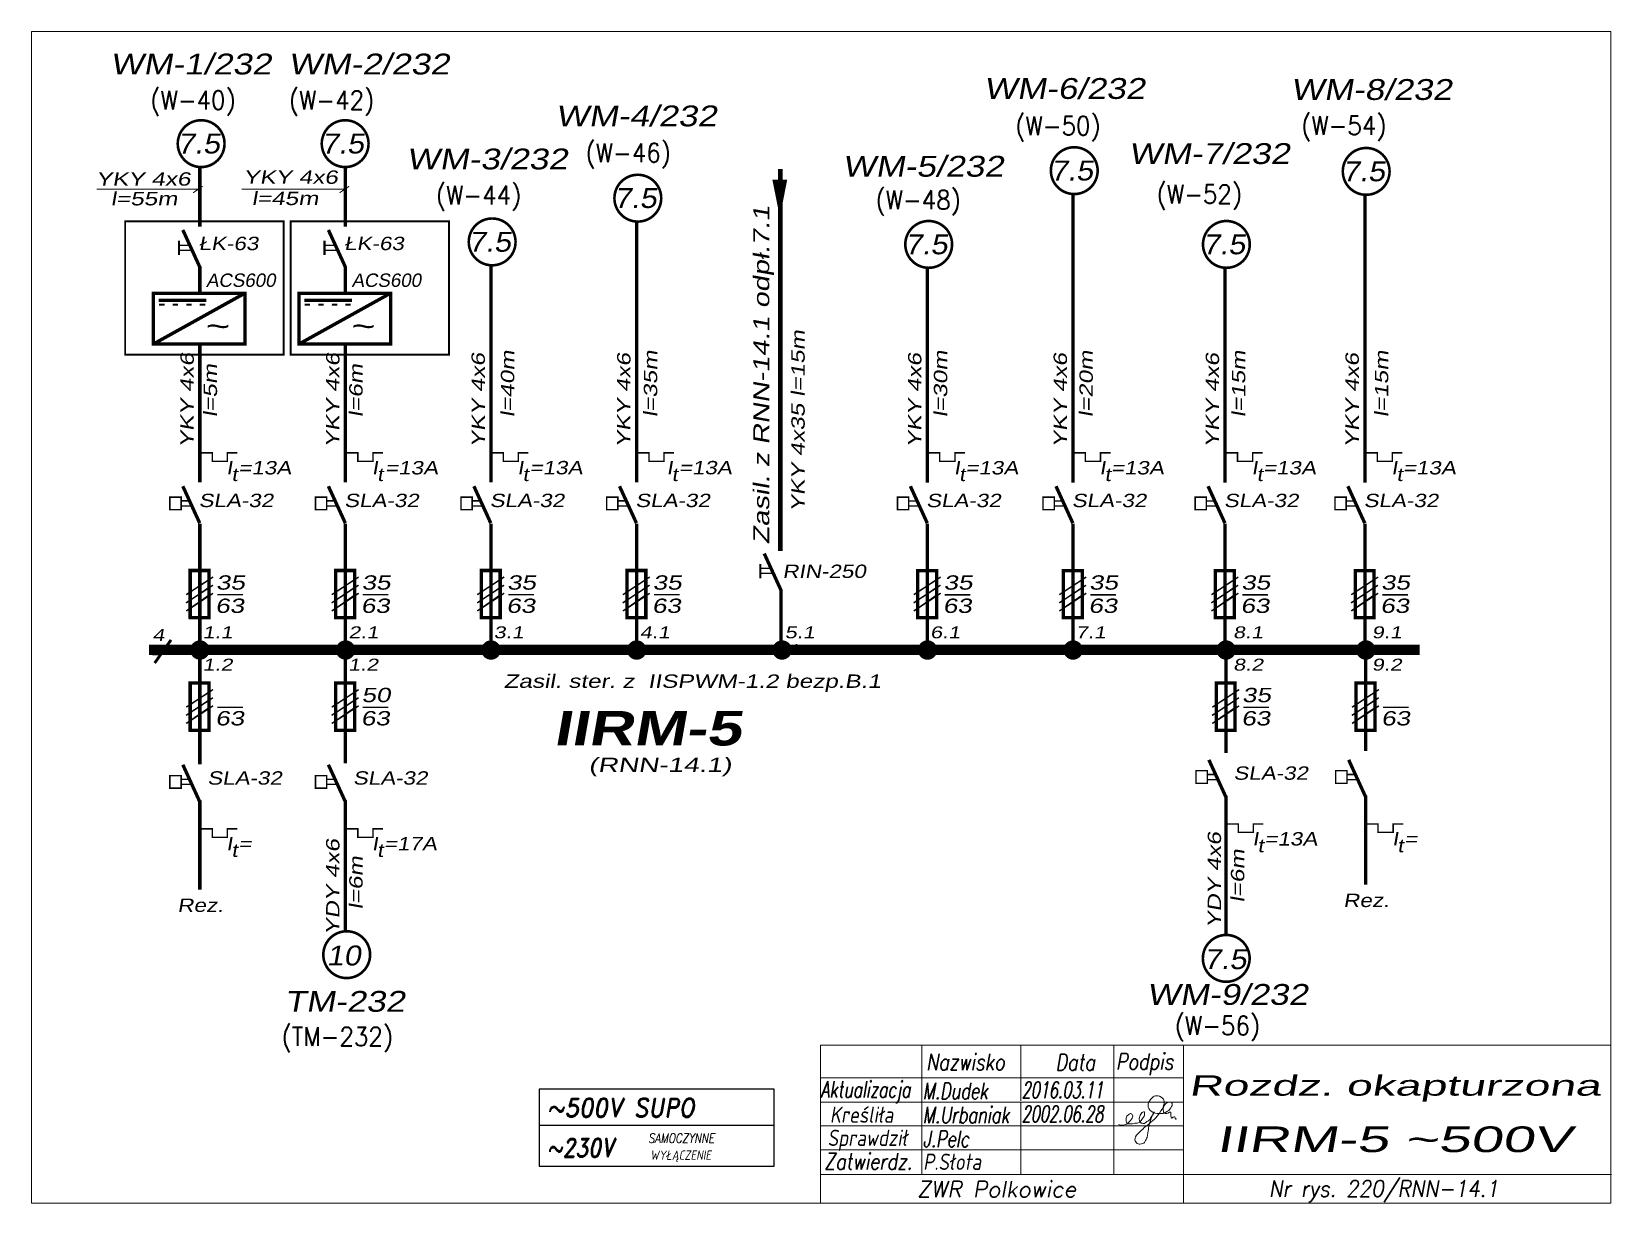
# Model space of a CAD drawing. Extents: x 0 to 295, y 0 to 219.
import ezdxf
from ezdxf.enums import TextEntityAlignment as Align

# ---------------------------------------------------------------- set-up
doc = ezdxf.new("R2010")
doc.units = 0
doc.header["$MEASUREMENT"] = 0
doc.linetypes.add('DASHED2', pattern=[9.525, 6.35, -3.175])
doc.layers.get('0').update_dxf_attribs({"linetype": 'CONTINUOUS'})
doc.layers.add('LINIE', color=4, linetype='CONTINUOUS')
doc.styles.add('ROMAND', font='romand', dxfattribs={"width": 0.8, "oblique": 15, "height": 7})
doc.styles.add('ROMANS', font='romans', dxfattribs={"width": 0.8, "oblique": 15, "height": 3})
doc.styles.get("Standard").update_dxf_attribs({"font": 'txt.shx'})
doc.styles.add('styl1', font='arial.ttf', dxfattribs={"width": 0.8, "oblique": 10, "height": 2.8})
doc.styles.add('styl2', font='arialbd.ttf', dxfattribs={"width": 0.8, "oblique": 10, "height": 2.8})

msp = doc.modelspace()

# ---------------------------------------------------------------- linework, layer by layer
at = {"color": 7, "lineweight": 15}
for p, q in [((33.26, 115.06), (29.4, 112.41)), ((29.43, 110.97), (33.25, 113.64)), ((60.45, 115.06), (56.6, 112.41)), ((56.63, 110.97), (60.44, 113.64)), ((87.63, 115.06), (83.77, 112.41)), ((83.8, 110.97), (87.61, 113.64)), ((114.83, 115.06), (110.98, 112.41)), ((111, 110.97), (114.82, 113.64)), ((169.17, 115.05), (165.31, 112.41)), ((165.34, 110.97), (169.15, 113.63)), ((196.36, 115.05), (192.5, 112.41)), ((192.53, 110.97), (196.34, 113.63)), ((224.77, 115.05), (220.91, 112.41)), ((220.94, 110.97), (224.76, 113.63)), ((250.88, 115.05), (247.02, 112.41)), ((247.05, 110.97), (250.87, 113.63)), ((142.99, 104.3), (142.73, 104.3)), ((33.26, 94.05), (29.4, 91.4)), ((29.43, 89.97), (33.25, 92.63)), ((60.45, 94.05), (56.6, 91.4)), ((56.63, 89.97), (60.44, 92.63)), ((224.92, 94.05), (221.06, 91.4)), ((221.09, 89.96), (224.91, 92.63)), ((251.03, 94.05), (247.18, 91.4)), ((247.2, 89.96), (251.02, 92.63)), ((166.32, 18.85), (166.32, 29.49)), ((184.78, 29.49), (184.78, 19.11)), ((199.42, 28.68), (199.42, 28.68)), ((202.14, 29.49), (202.14, 5.37)), ((147.39, 23.43), (215.14, 23.43)), ((147.39, 18.85), (215.14, 18.85)), ((184.78, 18.85), (184.78, 5.37)), ((208.59, 18.57), (208.56, 18.25)), ((208.56, 18.25), (208.59, 17.96)), ((208.68, 18.86), (208.59, 18.57)), ((208.59, 17.96), (208.68, 17.69)), ((208.83, 19.07), (208.68, 18.86)), ((209.03, 19.39), (208.83, 19.07)), ((209.27, 19.63), (209.03, 19.39)), ((209.5, 19.86), (209.27, 19.63)), ((209.68, 19.98), (209.5, 19.86)), ((209.91, 20.07), (209.68, 19.98)), ((210.35, 20.07), (209.91, 20.07)), ((210.67, 19.98), (210.35, 20.07)), ((211, 19.8), (210.67, 19.98)), ((211.23, 19.63), (211, 19.8)), ((211.17, 17.57), (211.35, 17.96)), ((211.41, 19.45), (211.23, 19.63)), ((211.35, 17.96), (211.46, 18.25)), ((211.41, 17.87), (211.35, 17.66)), ((211.52, 19.22), (211.41, 19.45)), ((211.52, 18.13), (211.41, 17.87)), ((211.46, 18.25), (211.58, 18.54)), ((211.58, 19.01), (211.52, 19.22)), ((211.7, 18.34), (211.52, 18.13)), ((211.58, 18.54), (211.58, 19.01)), ((211.82, 18.54), (211.7, 18.34)), ((211.99, 18.69), (211.82, 18.54)), ((212.23, 18.81), (211.99, 18.69)), ((212.52, 18.89), (212.23, 18.81)), ((212.78, 18.89), (212.52, 18.89)), ((212.58, 17.49), (212.78, 17.78)), ((212.93, 18.81), (212.78, 18.89)), ((212.78, 17.78), (212.93, 18.04)), ((213.08, 18.63), (212.93, 18.81)), ((212.93, 18.04), (213.02, 18.25)), ((213.02, 18.25), (213.08, 18.42)), ((213.08, 18.42), (213.08, 18.63)), ((204.28, 14.67), (204.49, 14.76)), ((204.46, 15.87), (204.43, 15.67)), ((204.43, 15.67), (204.43, 15.44)), ((204.43, 15.44), (204.46, 15.29)), ((204.52, 16.08), (204.46, 15.87)), ((204.46, 15.29), (204.52, 15.11)), ((204.49, 14.76), (204.69, 14.88)), ((204.6, 16.26), (204.52, 16.08)), ((204.52, 15.11), (204.57, 14.94)), ((204.57, 14.94), (204.63, 14.85)), ((204.72, 16.37), (204.6, 16.26)), ((204.63, 14.85), (204.69, 14.85)), ((204.69, 14.88), (204.9, 15.05)), ((204.69, 14.85), (204.78, 14.82)), ((204.9, 16.52), (204.72, 16.37)), ((204.78, 14.82), (204.96, 14.82)), ((205.01, 16.64), (204.9, 16.52)), ((204.9, 15.05), (205.07, 15.23)), ((204.96, 14.82), (205.25, 14.85)), ((205.13, 16.7), (205.01, 16.64)), ((205.07, 15.23), (205.25, 15.44)), ((205.25, 16.72), (205.13, 16.7)), ((205.37, 16.72), (205.25, 16.72)), ((205.25, 15.44), (205.48, 15.7)), ((205.25, 14.85), (205.66, 14.85)), ((205.48, 16.64), (205.37, 16.72)), ((205.57, 16.55), (205.48, 16.64)), ((205.48, 15.7), (205.57, 15.9)), ((205.66, 16.43), (205.57, 16.55)), ((205.57, 15.9), (205.63, 16.08)), ((205.63, 16.08), (205.69, 16.26)), ((205.69, 16.26), (205.66, 16.43)), ((205.66, 14.85), (206.1, 14.94)), ((206.1, 14.94), (206.54, 14.97)), ((206.54, 14.97), (206.86, 15.05)), ((206.92, 15.99), (206.86, 15.79)), ((206.86, 15.79), (206.86, 15.61)), ((206.86, 15.61), (206.92, 15.49)), ((206.86, 15.05), (206.98, 15.14)), ((206.98, 16.23), (206.92, 15.99)), ((206.92, 15.49), (206.92, 15.35)), ((206.92, 15.35), (206.98, 15.32)), ((207.1, 16.43), (206.98, 16.23)), ((206.98, 15.32), (207.04, 15.23)), ((206.98, 15.14), (207.1, 15.23)), ((207.04, 15.23), (207.15, 15.11)), ((207.21, 16.64), (207.1, 16.43)), ((207.1, 15.23), (207.15, 15.32)), ((207.15, 15.32), (207.27, 15.44)), ((207.15, 15.11), (207.27, 14.97)), ((207.33, 16.81), (207.21, 16.64)), ((207.27, 15.44), (207.51, 15.79)), ((207.27, 14.97), (207.45, 14.94)), ((207.57, 17), (207.33, 16.94)), ((207.45, 16.93), (207.33, 16.81)), ((207.57, 17.02), (207.45, 16.93)), ((207.45, 14.94), (207.62, 14.88)), ((207.51, 15.79), (207.68, 16.08)), ((207.68, 17.08), (207.57, 17.02)), ((207.74, 17.08), (207.57, 17)), ((207.62, 14.88), (207.86, 14.88)), ((207.8, 17.08), (207.68, 17.08)), ((207.68, 16.08), (207.8, 16.26)), ((207.86, 17.02), (207.8, 17.08)), ((207.8, 16.26), (207.86, 16.46)), ((207.89, 16.93), (207.86, 17.02)), ((207.86, 16.46), (207.89, 16.64)), ((207.86, 14.88), (207.95, 14.97)), ((207.89, 16.64), (207.89, 16.93)), ((207.95, 14.97), (208.15, 15.05)), ((208.15, 15.05), (208.3, 15.23)), ((208.3, 15.23), (208.47, 15.32)), ((208.42, 14.59), (208.74, 14.85)), ((208.47, 15.32), (208.62, 15.41)), ((208.62, 15.41), (208.77, 15.52)), ((208.68, 17.69), (208.86, 17.4)), ((208.74, 14.85), (209.09, 15.14)), ((208.77, 15.52), (208.91, 15.7)), ((208.83, 14.97), (208.77, 14.67)), ((208.91, 15.23), (208.83, 14.97)), ((208.86, 17.4), (209.09, 17.22)), ((208.91, 15.7), (209.03, 15.87)), ((209.03, 15.44), (208.91, 15.23)), ((209.03, 15.87), (209.15, 16.08)), ((209.09, 15.61), (209.03, 15.44)), ((209.09, 17.22), (209.5, 16.93)), ((209.15, 15.82), (209.09, 15.61)), ((209.09, 15.14), (209.38, 15.41)), ((209.15, 16.08), (209.27, 16.26)), ((209.21, 15.99), (209.15, 15.82)), ((209.32, 16.23), (209.21, 15.99)), ((209.27, 16.26), (209.38, 16.43)), ((209.38, 16.37), (209.32, 16.23)), ((209.44, 16.55), (209.38, 16.37)), ((209.38, 16.43), (209.5, 16.55)), ((209.38, 15.41), (209.73, 15.7)), ((209.5, 16.72), (209.44, 16.55)), ((209.5, 16.93), (209.85, 16.84)), ((209.56, 16.84), (209.5, 16.72)), ((209.5, 16.55), (209.56, 16.72)), ((209.62, 16.93), (209.56, 16.84)), ((209.56, 16.72), (209.62, 16.84)), ((209.68, 17.02), (209.62, 16.93)), ((209.62, 16.93), (209.68, 17.02)), ((209.62, 16.84), (209.62, 16.93)), ((209.68, 17.08), (209.68, 17.02)), ((209.68, 17.02), (209.68, 17.08)), ((209.73, 15.7), (210.03, 15.96)), ((209.85, 16.84), (210.26, 16.72)), ((210.03, 15.96), (210.26, 16.26)), ((210.26, 16.72), (211.05, 16.72)), ((210.26, 16.26), (210.5, 16.55)), ((210.5, 16.55), (210.67, 16.84)), ((210.67, 16.84), (210.94, 17.22)), ((210.94, 17.22), (211.17, 17.57)), ((211.05, 16.72), (211.35, 16.75)), ((211.35, 17.66), (211.35, 17.4)), ((211.35, 17.4), (211.41, 17.19)), ((211.35, 16.75), (211.64, 16.84)), ((211.41, 17.19), (211.46, 16.99)), ((211.46, 16.99), (211.58, 16.84)), ((211.58, 16.84), (211.76, 16.75)), ((211.64, 16.84), (211.87, 16.99)), ((211.76, 16.75), (212.05, 16.75)), ((211.87, 16.99), (212.17, 17.16)), ((212.05, 16.75), (212.23, 16.84)), ((212.17, 17.16), (212.4, 17.31)), ((212.23, 16.84), (212.58, 17.02)), ((212.4, 17.31), (212.58, 17.49)), ((212.58, 17.02), (212.81, 17.02)), ((212.81, 17.02), (212.81, 16.23)), ((212.81, 16.23), (212.84, 16.08)), ((212.84, 16.08), (212.87, 15.99)), ((212.87, 15.99), (212.9, 15.9)), ((212.9, 15.9), (212.99, 15.9)), ((212.99, 15.9), (213.19, 16.05)), ((213.19, 16.05), (213.37, 16.08)), ((213.37, 16.08), (213.49, 16.14)), ((213.49, 16.14), (213.55, 16.14)), ((213.55, 16.14), (213.55, 16.08)), ((213.55, 16.08), (213.6, 15.96)), ((213.6, 15.96), (213.6, 15.82)), ((213.6, 15.82), (213.66, 15.76)), ((213.66, 15.76), (213.66, 15.7)), ((213.66, 15.7), (213.72, 15.67)), ((213.72, 15.7), (213.78, 15.76)), ((213.72, 15.61), (213.72, 15.7)), ((213.72, 15.67), (213.72, 15.61)), ((213.78, 15.76), (213.78, 15.79)), ((147.39, 14.47), (215.19, 14.47)), ((203.05, 14.67), (203.37, 14.56)), ((203.37, 14.56), (203.67, 14.56)), ((203.67, 14.56), (203.96, 14.59)), ((203.96, 14.59), (204.28, 14.67)), ((206.1, 11.86), (206.13, 12.15)), ((206.16, 11.65), (206.1, 11.86)), ((206.13, 12.15), (206.22, 12.42)), ((206.22, 12.42), (206.39, 12.71)), ((206.39, 12.71), (206.63, 12.97)), ((206.63, 12.97), (206.92, 13.27)), ((206.92, 13.27), (207.21, 13.53)), ((207.21, 13.53), (207.57, 13.82)), ((207.57, 13.82), (207.89, 14.2)), ((207.89, 14.2), (208.18, 14.41)), ((208.18, 11.92), (208.09, 11.74)), ((208.18, 14.41), (208.42, 14.59)), ((208.27, 12.12), (208.18, 11.92)), ((208.36, 12.3), (208.27, 12.12)), ((208.39, 12.47), (208.36, 12.3)), ((208.42, 12.59), (208.39, 12.47)), ((208.47, 12.8), (208.42, 12.59)), ((208.5, 12.97), (208.47, 12.8)), ((208.53, 13.18), (208.5, 12.97)), ((208.59, 13.44), (208.53, 13.18)), ((208.62, 13.74), (208.59, 13.44)), ((208.65, 14.03), (208.62, 13.74)), ((208.71, 14.38), (208.65, 14.03)), ((208.77, 14.67), (208.71, 14.38)), ((147.39, 9.98), (215.09, 9.98)), ((206.25, 11.48), (206.16, 11.65)), ((206.36, 11.3), (206.25, 11.48)), ((206.51, 11.18), (206.36, 11.3)), ((206.69, 11.07), (206.51, 11.18)), ((206.86, 11.01), (206.69, 11.07)), ((207.04, 11.01), (206.86, 11.01)), ((207.33, 11.07), (207.04, 11.01)), ((207.57, 11.13), (207.33, 11.07)), ((207.74, 11.21), (207.57, 11.13)), ((207.89, 11.36), (207.74, 11.21)), ((207.98, 11.57), (207.89, 11.36)), ((208.09, 11.74), (207.98, 11.57)), ((151.01, 0), (151.01, 0)), ((151.01, 0), (151.01, 0))]:
    msp.add_line(p, q, dxfattribs=at)
msp.add_line((94.8, 14.57), (138.73, 14.57))
at = {"lineweight": 15}
msp.add_lwpolyline([(0, 0), (295, 0), (295, 218.71), (0, 218.71)], close=True, dxfattribs=at)
at = {"color": 7, "lineweight": 15}
for points, const_width in [([(27.3, 197.8, 1), (36.04, 197.8, 1)], 0.486), ([(54.2, 197.8, 1), (62.94, 197.8, 1)], 0.486), ([(190.39, 192.76, 1), (199.13, 192.76, 1)], 0.486), ([(244.92, 192.62, 1), (253.66, 192.62, 1)], 0.486), ([(108.87, 187.62, 1), (117.61, 187.62, 1)], 0.486), ([(81.66, 179.46, 1), (90.4, 179.46, 1)], 0.486), ([(163.2, 178.99, 1), (171.94, 178.99, 1)], 0.486), ([(218.81, 178.99, 1), (227.55, 178.99, 1)], 0.486), ([(30.45, 103.27, 1), (32.44, 103.27, 1)], 1.63), ([(57.65, 103.27, 1), (59.64, 103.27, 1)], 1.63), ([(84.82, 103.27, 1), (86.81, 103.27, 1)], 1.63), ([(112.03, 103.27, 1), (114.02, 103.27, 1)], 1.63), ([(139.19, 103.27, 1), (141.18, 103.27, 1)], 1.63), ([(166.36, 103.27, 1), (168.35, 103.27, 1)], 1.63), ([(193.55, 103.27, 1), (195.54, 103.27, 1)], 1.63), ([(222.12, 103.27, 1), (224.11, 103.27, 1)], 1.63), ([(248.23, 103.27, 1), (250.22, 103.27, 1)], 1.63), ([(54.49, 46.4, 1), (63.23, 46.4, 1)], 0.486), ([(218.78, 45.71, 1), (227.52, 45.71, 1)], 0.486)]:
    msp.add_lwpolyline(points, format="xyb", close=True, dxfattribs=dict(at, const_width=const_width))
for points, const_width in [([(31.42, 182.28), (31.42, 193.27)], 0.634), ([(58.62, 182.28), (58.62, 193.56)], 0.634), ([(139.86, 121.73), (139.86, 193.08)], 0.918), ([(194.52, 134.54), (194.52, 188.4)], 0.634), ([(249.05, 134.54), (249.05, 188.25)], 0.634), ([(113, 134.55), (113, 183.26)], 0.634), ([(27.49, 178.84), (29.25, 178.84)], 0.267), ([(29.68, 177.89), (27.49, 177.89)], 0.267), ([(54.69, 178.84), (56.44, 178.84)], 0.267), ([(56.88, 177.89), (54.69, 177.89)], 0.267), ([(31.42, 169.87), (31.42, 174.89)], 0.634), ([(58.62, 169.87), (58.62, 174.89)], 0.634), ([(85.79, 134.55), (85.79, 175.1)], 0.634), ([(167.33, 134.54), (167.33, 174.62)], 0.634), ([(222.93, 134.54), (222.93, 174.62)], 0.634), ([(39.79, 169.85), (22.78, 160.41)], 0.634), ([(23.76, 168.56), (32.62, 168.56)], 0.634), ([(66.99, 169.85), (49.98, 160.41)], 0.634), ([(50.96, 168.56), (59.82, 168.56)], 0.634), ([(31.42, 134.55), (31.42, 160.41)], 0.634), ([(58.62, 134.55), (58.62, 160.41)], 0.634), ([(27.91, 131.12), (29.38, 131.12)], 0.267), ([(29.82, 130.17), (27.91, 130.17)], 0.267), ([(55.11, 131.12), (56.58, 131.12)], 0.267), ([(57.01, 130.17), (55.11, 130.17)], 0.267), ([(82.28, 131.12), (83.75, 131.12)], 0.267), ([(84.19, 130.17), (82.28, 130.17)], 0.267), ([(109.49, 131.12), (110.96, 131.12)], 0.267), ([(111.39, 130.17), (109.49, 130.17)], 0.267), ([(163.82, 131.11), (165.29, 131.11)], 0.267), ([(165.73, 130.17), (163.82, 130.17)], 0.267), ([(191.01, 131.11), (192.48, 131.11)], 0.267), ([(192.92, 130.17), (191.01, 130.17)], 0.267), ([(219.42, 131.11), (220.89, 131.11)], 0.267), ([(221.33, 130.17), (219.42, 130.17)], 0.267), ([(245.54, 131.11), (247.01, 131.11)], 0.267), ([(247.44, 130.17), (245.54, 130.17)], 0.267), ([(31.42, 126.88), (31.42, 122.18)], 0.634), ([(58.62, 126.88), (58.62, 122.18)], 0.634), ([(85.79, 126.88), (85.79, 122.18)], 0.634), ([(113, 126.88), (113, 122.18)], 0.634), ([(167.33, 126.87), (167.33, 122.18)], 0.634), ([(194.52, 126.87), (194.52, 122.18)], 0.634), ([(222.93, 126.87), (222.93, 122.18)], 0.634), ([(249.05, 126.87), (249.05, 122.18)], 0.634), ([(31.42, 122.18), (31.42, 104.43)], 0.634), ([(58.62, 122.18), (58.62, 104.43)], 0.634), ([(85.79, 122.18), (85.79, 104.43)], 0.634), ([(113, 122.18), (113, 104.43)], 0.634), ([(167.33, 122.18), (167.33, 104.43)], 0.634), ([(194.52, 122.18), (194.52, 104.43)], 0.634), ([(222.93, 122.18), (222.93, 104.43)], 0.634), ([(249.05, 122.18), (249.05, 104.43)], 0.634), ([(29.31, 109.3), (33.15, 109.3), (33.15, 118.12), (29.62, 118.12), (29.62, 109.11)], 0.635), ([(56.51, 109.3), (60.35, 109.3), (60.35, 118.12), (56.82, 118.12), (56.82, 109.11)], 0.635), ([(83.68, 109.3), (87.52, 109.3), (87.52, 118.12), (83.99, 118.12), (83.99, 109.11)], 0.635), ([(110.89, 109.3), (114.73, 109.3), (114.73, 118.12), (111.2, 118.12), (111.2, 109.11)], 0.635), ([(136.1, 118.52), (137.86, 118.52)], 0.267), ([(165.22, 109.29), (169.06, 109.29), (169.06, 118.11), (165.53, 118.11), (165.53, 109.11)], 0.635), ([(192.41, 109.29), (196.25, 109.29), (196.25, 118.11), (192.72, 118.11), (192.72, 109.11)], 0.635), ([(220.82, 109.29), (224.66, 109.29), (224.66, 118.11), (221.13, 118.11), (221.13, 109.11)], 0.635), ([(246.93, 109.29), (250.77, 109.29), (250.77, 118.11), (247.24, 118.11), (247.24, 109.11)], 0.635), ([(33.87, 115.38), (33.87, 115.38), (28.85, 112.07)], 0.282), ([(33.9, 116.91), (33.9, 116.91), (28.88, 113.6)], 0.282), ([(61.07, 115.38), (61.07, 115.38), (56.04, 112.07)], 0.282), ([(61.1, 116.91), (61.1, 116.91), (56.07, 113.6)], 0.282), ([(88.24, 115.38), (88.24, 115.38), (83.22, 112.07)], 0.282), ([(88.27, 116.91), (88.27, 116.91), (83.24, 113.6)], 0.282), ([(115.45, 115.38), (115.45, 115.38), (110.42, 112.07)], 0.282), ([(115.47, 116.91), (115.47, 116.91), (110.45, 113.6)], 0.282), ([(138.29, 117.58), (136.1, 117.58)], 0.267), ([(169.78, 115.37), (169.78, 115.37), (164.75, 112.07)], 0.282), ([(169.81, 116.9), (169.81, 116.9), (164.78, 113.6)], 0.282), ([(196.97, 115.37), (196.97, 115.37), (191.95, 112.07)], 0.282), ([(197, 116.9), (197, 116.9), (191.97, 113.6)], 0.282), ([(225.38, 115.37), (225.38, 115.37), (220.36, 112.07)], 0.282), ([(225.41, 116.9), (225.41, 116.9), (220.39, 113.6)], 0.282), ([(251.49, 115.37), (251.49, 115.37), (246.47, 112.07)], 0.282), ([(251.52, 116.9), (251.52, 116.9), (246.5, 113.6)], 0.282), ([(33.9, 113.87), (33.9, 113.87), (28.88, 110.56)], 0.282), ([(34.67, 113.59), (39.46, 113.59)], 0.267), ([(61.1, 113.87), (61.1, 113.87), (56.07, 110.56)], 0.282), ([(61.87, 113.59), (66.65, 113.59)], 0.267), ([(88.27, 113.87), (88.27, 113.87), (83.24, 110.56)], 0.282), ([(89.04, 113.59), (93.83, 113.59)], 0.267), ([(115.47, 113.87), (115.47, 113.87), (110.45, 110.56)], 0.282), ([(116.24, 113.59), (121.03, 113.59)], 0.267), ([(139.99, 110.21), (139.99, 114.61)], 0.634), ([(169.81, 113.87), (169.81, 113.87), (164.78, 110.56)], 0.282), ([(170.58, 113.58), (175.36, 113.58)], 0.267), ([(197, 113.87), (197, 113.87), (191.97, 110.56)], 0.282), ([(197.77, 113.58), (202.56, 113.58)], 0.267), ([(225.41, 113.87), (225.41, 113.87), (220.39, 110.56)], 0.282), ([(226.18, 113.58), (230.97, 113.58)], 0.267), ([(251.52, 113.87), (251.52, 113.87), (246.5, 110.56)], 0.282), ([(252.29, 113.58), (257.08, 113.58)], 0.267), ([(139.99, 104.41), (139.99, 110.51)], 0.634), ([(21.94, 103.31), (259.26, 103.31)], 1.98), ([(22.56, 103.29), (24.13, 103.29)], 1.98), ([(142.73, 103.31), (142.99, 103.31)], 1.98), ([(31.42, 102.69), (31.42, 81.92)], 0.634), ([(58.62, 102.69), (58.62, 82.12)], 0.634), ([(223.09, 102.69), (223.09, 84.07)], 0.634), ([(249.2, 102.69), (249.2, 84.45)], 0.634), ([(29.31, 88.29), (33.15, 88.29), (33.15, 97.11), (29.62, 97.11), (29.62, 88.11)], 0.635), ([(56.51, 88.29), (60.35, 88.29), (60.35, 97.11), (56.82, 97.11), (56.82, 88.11)], 0.635), ([(220.97, 88.29), (224.81, 88.29), (224.81, 97.11), (221.29, 97.11), (221.29, 88.11)], 0.635), ([(247.09, 88.29), (250.93, 88.29), (250.93, 97.11), (247.4, 97.11), (247.4, 88.11)], 0.635), ([(33.87, 94.37), (33.87, 94.37), (28.85, 91.07)], 0.282), ([(33.9, 95.9), (33.9, 95.9), (28.88, 92.6)], 0.282), ([(61.07, 94.37), (61.07, 94.37), (56.04, 91.07)], 0.282), ([(61.1, 95.9), (61.1, 95.9), (56.07, 92.6)], 0.282), ([(225.53, 94.37), (225.53, 94.37), (220.51, 91.06)], 0.282), ([(225.56, 95.9), (225.56, 95.9), (220.54, 92.59)], 0.282), ([(251.65, 94.37), (251.65, 94.37), (246.62, 91.06)], 0.282), ([(251.67, 95.9), (251.67, 95.9), (246.65, 92.59)], 0.282), ([(33.9, 92.87), (33.9, 92.87), (28.88, 89.56)], 0.282), ([(34.67, 92.58), (39.46, 92.58)], 0.267), ([(61.1, 92.87), (61.1, 92.87), (56.07, 89.56)], 0.282), ([(61.87, 92.58), (66.65, 92.58)], 0.267), ([(225.56, 92.86), (225.56, 92.86), (220.54, 89.56)], 0.282), ([(226.33, 92.58), (231.12, 92.58)], 0.267), ([(251.67, 92.86), (251.67, 92.86), (246.65, 89.56)], 0.282), ([(252.44, 92.58), (257.23, 92.58)], 0.267), ([(219.58, 80.04), (221.05, 80.04)], 0.267), ([(245.69, 80.04), (247.16, 80.04)], 0.267), ([(27.91, 79.13), (29.38, 79.13)], 0.267), ([(29.82, 78.18), (27.91, 78.18)], 0.267), ([(55.11, 79.13), (56.58, 79.13)], 0.267), ([(57.01, 78.18), (55.11, 78.18)], 0.267), ([(221.48, 79.09), (219.58, 79.09)], 0.267), ([(247.59, 79.09), (245.69, 79.09)], 0.267), ([(31.42, 58.56), (31.42, 75.2)], 0.634), ([(58.62, 50.87), (58.62, 75.2)], 0.634), ([(223.09, 49.99), (223.09, 76.11)], 0.634), ([(249.2, 59.47), (249.2, 76.11)], 0.634)]:
    msp.add_lwpolyline(points, dxfattribs=dict(at, const_width=const_width))
at = {"linetype": 'DASHED2', "lineweight": 15}
msp.add_lwpolyline([(139.76, 184.1, 0, 2.79, 0), (139.76, 191.09, 0, 0, 0)], format="xyseb", dxfattribs=at)
at = {"lineweight": 15}
for points, const_width in [([(31.41, 189.28), (12.13, 189.28)], 0.2), ([(31.94, 189.84), (30.17, 188.63)], 0.2), ([(58.78, 189.28), (39.21, 189.28)], 0.2), ([(59.31, 189.84), (57.54, 188.63)], 0.2), ([(28.25, 181.69), (31.4, 174.8)], 0.634), ([(55.44, 181.69), (58.6, 174.8)], 0.634), ([(27.53, 179.66), (27.53, 176.99)], 0.396), ([(54.72, 179.66), (54.72, 176.99)], 0.396), ([(31.62, 140.08), (33.74, 140.08), (33.74, 138.5), (36.56, 138.5), (36.56, 140.08), (38.44, 140.08)], 0.267), ([(58.82, 140.08), (60.93, 140.08), (60.93, 138.5), (63.76, 138.5), (63.76, 140.08), (65.64, 140.08)], 0.267), ([(85.99, 140.08), (88.1, 140.08), (88.1, 138.5), (90.93, 138.5), (90.93, 140.08), (92.81, 140.08)], 0.267), ([(113.2, 140.08), (115.31, 140.08), (115.31, 138.5), (118.14, 138.5), (118.14, 140.08), (120.02, 140.08)], 0.267), ([(167.53, 140.08), (169.64, 140.08), (169.64, 138.5), (172.47, 138.5), (172.47, 140.08), (174.35, 140.08)], 0.267), ([(194.72, 140.08), (196.83, 140.08), (196.83, 138.5), (199.66, 138.5), (199.66, 140.08), (201.54, 140.08)], 0.267), ([(223.13, 140.08), (225.25, 140.08), (225.25, 138.5), (228.07, 138.5), (228.07, 140.08), (229.95, 140.08)], 0.267), ([(249.24, 140.08), (251.36, 140.08), (251.36, 138.5), (254.18, 138.5), (254.18, 140.08), (256.07, 140.08)], 0.267), ([(28.25, 133.85), (31.4, 126.96)], 0.634), ([(55.44, 133.85), (58.6, 126.96)], 0.634), ([(82.62, 133.85), (85.77, 126.96)], 0.634), ([(109.82, 133.85), (112.98, 126.96)], 0.634), ([(164.15, 133.85), (167.31, 126.95)], 0.634), ([(191.35, 133.85), (194.5, 126.95)], 0.634), ([(219.76, 133.85), (222.91, 126.95)], 0.634), ([(245.87, 133.85), (249.03, 126.95)], 0.634), ([(136.85, 121.29), (140, 114.4)], 0.634), ([(136.13, 119.35), (136.13, 116.68)], 0.396), ([(219.91, 82.77), (223.07, 75.87)], 0.634), ([(246.02, 82.77), (249.18, 75.87)], 0.634), ([(28.25, 81.86), (31.4, 74.97)], 0.634), ([(55.44, 81.86), (58.6, 74.97)], 0.634), ([(223.29, 70.81), (225.4, 70.81), (225.4, 69.23), (228.22, 69.23), (228.22, 70.81), (230.11, 70.81)], 0.267), ([(249.4, 70.81), (251.51, 70.81), (251.51, 69.23), (254.34, 69.23), (254.34, 70.81), (256.22, 70.81)], 0.267), ([(31.62, 69.9), (33.74, 69.9), (33.74, 68.32), (36.56, 68.32), (36.56, 69.9), (38.44, 69.9)], 0.267), ([(58.82, 69.9), (60.93, 69.9), (60.93, 68.32), (63.76, 68.32), (63.76, 69.9), (65.64, 69.9)], 0.267)]:
    msp.add_lwpolyline(points, dxfattribs=dict(at, const_width=const_width))
at = {"color": 6, "linetype": 'DASHED2', "lineweight": 15, "const_width": 0.36}
for points in [[(17.48, 183.28), (47.1, 183.28), (47.1, 158.41), (17.48, 158.41)], [(48.37, 183.28), (77.99, 183.28), (77.99, 158.41), (48.37, 158.41)]]:
    msp.add_lwpolyline(points, close=True, dxfattribs=at)
at = {"color": 7, "lineweight": 15}
for points, const_width in [([(22.74, 160.41), (22.74, 169.87), (39.86, 169.87), (39.86, 160.41)], 0.634), ([(49.93, 160.41), (49.93, 169.87), (67.06, 169.87), (67.06, 160.41)], 0.634), ([(27.93, 131.81), (27.93, 129.47), (25.83, 129.47), (25.83, 131.81)], 0.267), ([(55.13, 131.81), (55.13, 129.47), (53.03, 129.47), (53.03, 131.81)], 0.267), ([(82.3, 131.81), (82.3, 129.47), (80.2, 129.47), (80.2, 131.81)], 0.267), ([(109.51, 131.81), (109.51, 129.47), (107.41, 129.47), (107.41, 131.81)], 0.267), ([(163.84, 131.81), (163.84, 129.47), (161.74, 129.47), (161.74, 131.81)], 0.267), ([(191.03, 131.81), (191.03, 129.47), (188.93, 129.47), (188.93, 131.81)], 0.267), ([(219.45, 131.81), (219.45, 129.47), (217.34, 129.47), (217.34, 131.81)], 0.267), ([(245.56, 131.81), (245.56, 129.47), (243.45, 129.47), (243.45, 131.81)], 0.267), ([(27.93, 79.82), (27.93, 77.48), (25.83, 77.48), (25.83, 79.82)], 0.267), ([(55.13, 79.82), (55.13, 77.48), (53.03, 77.48), (53.03, 79.82)], 0.267), ([(219.6, 80.73), (219.6, 78.39), (217.5, 78.39), (217.5, 80.73)], 0.267), ([(245.71, 80.73), (245.71, 78.39), (243.61, 78.39), (243.61, 80.73)], 0.267)]:
    msp.add_lwpolyline(points, close=True, dxfattribs=dict(at, const_width=const_width))
at = {"linetype": 'DASHED2', "lineweight": 15, "const_width": 0.54}
msp.add_lwpolyline([(26.04, 105.16), (22.99, 100.84)], dxfattribs=at)
at = {"color": 7}
msp.add_lwpolyline([(94.8, 21.32), (94.8, 6.9), (138.73, 6.9), (138.73, 21.32)], close=True, dxfattribs=at)
at = {"color": 7, "lineweight": 15}
for points in [[(34.92, 169.6), (36.49, 169.85), (34.92, 170.1)], [(62.11, 169.6), (63.68, 169.85), (62.11, 170.1)]]:
    msp.add_solid(points, dxfattribs=at)
at = {"layer": 'LINIE', "color": 7, "lineweight": 15}
for p, q in [((147.39, 29.49), (295, 29.49)), ((147.39, 29.49), (147.39, 0)), ((215.14, 29.46), (215.14, -0.03)), ((295, 29.49), (295, 0)), ((166.32, 18.85), (166.32, 5.37)), ((147.39, 5.37), (295.1, 5.37)), ((147.39, 0), (295, 0)), ((295, 0), (151, 0)), ((151, 0), (151, 0))]:
    msp.add_line(p, q, dxfattribs=at)

# ---------------------------------------------------------------- texts
at = {"color": 6, "style": 'styl1', "oblique": 10, "width": 1.2}
for s, p in [('WM-1/232', (14.71, 210.72)), ('WM-2/232', (47.99, 210.72)), ('WM-6/232', (177.9, 206.15)), ('WM-8/232', (235.23, 205.96)), ('WM-4/232', (97.91, 201.03)), ('WM-7/232', (204.95, 194)), ('WM-3/232', (70.05, 192.99)), ('WM-5/232', (151.49, 191.63)), ('TM-232', (47.26, 35.74)), ('WM-9/232', (208.33, 37.03))]:
    msp.add_text(s, height=3.889, dxfattribs=at).set_placement(p)
at = {"color": 7, "lineweight": 30, "width": 0.9}
for s, p in [('(W-40)', (22.18, 204.17)), ('(W-42)', (48.07, 204.17)), ('(W-50)', (183.75, 199.39)), ('(W-54)', (237.15, 199.44)), ('(W-46)', (103.48, 194.35)), ('(W-44)', (75.53, 186.44)), ('(W-48)', (157.63, 185.54)), ('(W-52)', (210.16, 186.62)), ('(W-56)', (213.53, 31.41)), ('(TM-232)', (46.71, 29.36))]:
    msp.add_text(s, height=3.5, dxfattribs=at).set_placement(p)
at = {"color": 7, "lineweight": 15}
for s, height, style, oblique, width, p in [('7.5', 3.712, 'styl1', 10, 1.1, (27.23, 195.96)), ('7.5', 3.712, 'styl1', 10, 1.1, (54.13, 195.96)), ('YKY 4x6', 2.495, 'styl1', 10, 1.3, (12.04, 189.96)), ('YKY 4x6', 2.495, 'styl1', 10, 1.3, (39.57, 190.3)), ('7.5', 3.712, 'styl1', 10, 1.1, (190.32, 190.92)), ('7.5', 3.712, 'styl1', 10, 1.1, (244.85, 190.78)), ('l=55m', 2.495, 'styl1', 10, 1.3, (14.78, 186.28)), ('l=45m', 2.495, 'styl1', 10, 1.3, (41.11, 186.33)), ('7.5', 3.712, 'styl1', 10, 1.1, (108.8, 185.79)), ('ŁK-63', 2.495, 'styl1', 10, 1.2, (31.2, 177.92)), ('ŁK-63', 2.495, 'styl1', 10, 1.2, (58.39, 177.92)), ('7.5', 3.712, 'styl1', 10, 1.1, (81.59, 177.62)), ('7.5', 3.712, 'styl1', 10, 1.1, (163.13, 177.15)), ('7.5', 3.712, 'styl1', 10, 1.1, (218.74, 177.15)), ('~', 3.96, 'styl1', 1, 1.4, (32.52, 161.79)), ('~', 3.96, 'styl1', 1, 1.4, (59.71, 161.79)), ('I', 2.49, 'styl1', 10, 1.2, (36.34, 136.07)), ('t', 2.49, 'styl1', 10, 1.2, (37.3, 134.81)), ('=13A', 2.495, 'styl1', 10, 1.2, (38.62, 136.05)), ('I', 2.49, 'styl1', 10, 1.2, (63.54, 136.07)), ('t', 2.49, 'styl1', 10, 1.2, (64.5, 134.81)), ('=13A', 2.495, 'styl1', 10, 1.2, (66.04, 136.05)), ('I =13A', 2.495, 'styl1', 10, 1.2, (90.71, 136.07)), ('t', 2.49, 'styl1', 10, 1.2, (91.67, 134.81)), (' I =13A', 2.495, 'styl1', 10, 1.2, (117.43, 136.07)), ('t', 2.49, 'styl1', 10, 1.2, (119.53, 134.81)), ('I', 2.49, 'styl1', 10, 1.2, (172.25, 136.07)), ('t', 2.49, 'styl1', 10, 1.2, (173.21, 134.81)), ('=13A', 2.495, 'styl1', 10, 1.2, (174.44, 136.05)), ('I', 2.49, 'styl1', 10, 1.2, (199.44, 136.07)), ('t', 2.49, 'styl1', 10, 1.2, (200.4, 134.81)), ('=13A', 2.495, 'styl1', 10, 1.2, (201.63, 136.05)), ('I', 2.49, 'styl1', 10, 1.2, (227.85, 136.07)), ('t', 2.49, 'styl1', 10, 1.2, (228.81, 134.81)), ('=13A', 2.495, 'styl1', 10, 1.2, (230.04, 136.05)), ('I', 2.49, 'styl1', 10, 1.2, (253.96, 136.07)), ('t', 2.49, 'styl1', 10, 1.2, (254.92, 134.81)), ('=13A', 2.495, 'styl1', 10, 1.2, (256.16, 136.05)), ('SLA-32', 2.495, 'styl1', 10, 1.2, (31.2, 129.95)), ('SLA-32', 2.495, 'styl1', 10, 1.2, (58.39, 129.95)), ('SLA-32', 2.495, 'styl1', 10, 1.2, (85.56, 129.95)), ('SLA-32', 2.495, 'styl1', 10, 1.2, (112.77, 129.95)), ('SLA-32', 2.495, 'styl1', 10, 1.2, (167.1, 129.94)), ('SLA-32', 2.495, 'styl1', 10, 1.2, (194.29, 129.94)), ('SLA-32', 2.495, 'styl1', 10, 1.2, (222.71, 129.94)), ('SLA-32', 2.495, 'styl1', 10, 1.2, (248.82, 129.94)), ('RIN-250', 2.495, 'styl1', 10, 1.2, (140.26, 116.72)), ('35', 2.673, 'styl1', 10, 1.3, (34.45, 114.54)), ('35', 2.673, 'styl1', 10, 1.3, (61.64, 114.54)), ('35', 2.673, 'styl1', 10, 1.3, (88.81, 114.54)), ('35', 2.673, 'styl1', 10, 1.3, (116.02, 114.54)), ('35', 2.673, 'styl1', 10, 1.3, (170.35, 114.54)), ('35', 2.673, 'styl1', 10, 1.3, (197.54, 114.54)), ('35', 2.673, 'styl1', 10, 1.3, (225.96, 114.54)), ('35', 2.673, 'styl1', 10, 1.3, (252.07, 114.54)), ('63', 2.673, 'styl1', 10, 1.3, (34.31, 110.2)), ('63', 2.673, 'styl1', 10, 1.3, (61.51, 110.2)), ('63', 2.673, 'styl1', 10, 1.3, (88.68, 110.2)), ('63', 2.673, 'styl1', 10, 1.3, (115.89, 110.2)), ('63', 2.673, 'styl1', 10, 1.3, (170.22, 110.2)), ('63', 2.673, 'styl1', 10, 1.3, (197.41, 110.2)), ('63', 2.673, 'styl1', 10, 1.3, (225.82, 110.2)), ('63', 2.673, 'styl1', 10, 1.3, (251.93, 110.2)), ('4', 2.23, 'styl1', 10, 1.3, (22.56, 104.96)), ('1.1', 2.228, 'styl1', 10, 1.3, (31.94, 105.46)), ('2.1', 2.228, 'styl1', 10, 1.3, (59.19, 105.46)), ('3.1', 2.228, 'styl1', 10, 1.3, (86.31, 105.46)), ('4.1', 2.228, 'styl1', 10, 1.3, (113.61, 105.46)), ('5.1', 2.228, 'styl1', 10, 1.3, (140.68, 105.46)), ('6.1', 2.228, 'styl1', 10, 1.3, (167.84, 105.46)), ('7.1', 2.228, 'styl1', 10, 1.3, (195.04, 105.46)), ('8.1', 2.228, 'styl1', 10, 1.3, (224.42, 105.46)), ('9.1', 2.228, 'styl1', 10, 1.3, (250.34, 105.46)), ('1.2', 2.228, 'styl1', 10, 1.3, (31.94, 99.43)), ('1.2', 2.228, 'styl1', 10, 1.3, (59.13, 99.43)), ('8.2', 2.228, 'styl1', 10, 1.3, (224.45, 99.43)), ('9.2', 2.228, 'styl1', 10, 1.3, (250.34, 99.43)), ('Zasil. ster. z  IISPWM-1.2 bezp.B.1', 2.4948, 'styl1', 10, 1.3, (88.18, 96.21)), ('50', 2.673, 'styl1', 10, 1.3, (61.64, 93.54)), ('35', 2.673, 'styl1', 10, 1.3, (226.11, 93.53)), ('63', 2.673, 'styl1', 10, 1.3, (34.31, 89.2)), ('63', 2.673, 'styl1', 10, 1.3, (61.51, 89.2)), ('IIRM-5', 6.435, 'styl2', 10, 1.3, (97.44, 85.45)), ('63', 2.673, 'styl1', 10, 1.3, (225.97, 89.19)), ('63', 2.673, 'styl1', 10, 1.3, (252.09, 89.19)), ('(RNN-14.1)', 2.673, 'styl1', 10, 1.4, (104.02, 80.5)), ('SLA-32', 2.495, 'styl1', 10, 1.2, (32.82, 78.14)), ('SLA-32', 2.495, 'styl1', 10, 1.2, (60.02, 78.14)), ('SLA-32', 2.495, 'styl1', 10, 1.2, (224.49, 79.05)), ('I', 2.49, 'styl1', 10, 1.2, (36.34, 65.89)), ('I', 2.49, 'styl1', 10, 1.2, (63.54, 65.89)), ('=17A', 2.495, 'styl1', 10, 1.2, (65.82, 65.87)), ('I', 2.49, 'styl1', 10, 1.2, (228.01, 66.79)), ('t', 2.49, 'styl1', 10, 1.2, (228.97, 65.53)), ('=13A', 2.495, 'styl1', 10, 1.2, (230.29, 66.78)), ('I', 2.49, 'styl1', 10, 1.2, (254.12, 66.79)), ('t', 2.49, 'styl1', 10, 1.2, (255.08, 65.53)), ('=', 2.49, 'styl1', 10, 1.2, (256.4, 66.78)), ('t', 2.49, 'styl1', 10, 1.2, (37.3, 64.63)), ('=', 2.49, 'styl1', 10, 1.2, (38.62, 65.87)), ('t', 2.49, 'styl1', 10, 1.2, (64.5, 64.63)), ('Rez.', 2.495, 'styl1', 10, 1.2, (27.23, 54.38)), ('Rez.', 2.495, 'styl1', 10, 1.2, (245.01, 55.29)), ('10', 3.712, 'styl1', 10, 1.1, (55.1, 44.39)), ('7.5', 3.712, 'styl1', 10, 1.1, (218.96, 43.7)), ('Nazwisko', 3.04, 'ROMANS', 10, 0.8, (167.09, 24.84)), ('Data', 3.04, 'ROMANS', 10, 0.8, (191.25, 24.79)), ('Podpis', 3.04, 'ROMANS', 10, 0.8, (202.54, 24.94)), ('Aktualizacja', 3.04, 'ROMANS', 10, 0.7, (147.38, 19.73)), ('M.Dudek', 3.04, 'ROMANS', 10, 0.73, (166.46, 19.45)), ('2016.03.11', 3.04, 'ROMANS', 10, 0.65, (184.94, 19.63)), ('Kreśliła', 3.04, 'ROMANS', 10, 0.8, (149.11, 15.01)), ('M.Urbaniak', 3.04, 'ROMANS', 10, 0.73, (166.46, 14.97)), ('2002.06.28', 3.04, 'ROMANS', 10, 0.65, (184.94, 15.15)), ('Sprawdził', 3.04, 'ROMANS', 10, 0.8, (148.66, 10.69)), ('J.Pelc', 3.04, 'ROMANS', 10, 0.73, (166.46, 10.48)), ('IIRM-5 ~500V', 4.8, 'styl1', 10, 1.6, (221.3, 9.54)), ('Zatwierdz.', 3.04, 'ROMANS', 10, 0.8, (148.05, 6.29)), ('P.Słota', 3.04, 'ROMANS', 10, 0.8, (166.54, 6.22)), (' Nr rys. 220/RNN-14.1', 3.04, 'ROMANS', 10, 0.9, (229.23, 1.21))]:
    msp.add_text(s, height=height, dxfattribs=dict(at, style=style, oblique=oblique, width=width)).set_placement(p)
at = {"color": 7, "lineweight": 15, "style": 'styl1', "oblique": 10, "width": 1.3}
for s, height, p in [('Zasil. z RNN-14.1 odpł.7.1', 2.97, (137.79, 123)), ('YKY 4x35 l=15m', 2.4948, (144.41, 129.11)), ('YKY 4x6', 2.495, (30.3, 141.09)), ('l=5m', 2.495, (34.64, 146.72)), ('YKY 4x6', 2.495, (57.5, 141.09)), ('l=6m', 2.495, (61.83, 146.72)), ('YKY 4x6', 2.495, (84.67, 141.09)), ('l=40m', 2.495, (90.16, 146.72)), ('YKY 4x6', 2.495, (111.87, 141.09)), ('l=35m', 2.495, (116.86, 146.72)), ('YKY 4x6', 2.495, (166.21, 141.09)), ('l=30m', 2.495, (171.04, 146.71)), ('YKY 4x6', 2.495, (193.4, 141.09)), ('l=20m', 2.495, (198.23, 146.71)), ('YKY 4x6', 2.495, (221.81, 141.09)), ('l=15m', 2.495, (226.71, 146.71)), ('YKY 4x6', 2.495, (247.92, 141.09)), ('l=15m', 2.495, (253.41, 146.71)), ('YDY 4x6', 2.495, (57.5, 50.11)), ('YDY 4x6', 2.495, (222.18, 51.4)), ('l=6m', 2.495, (226.52, 56.12)), ('l=6m', 2.495, (61.83, 54.83))]:
    msp.add_text(s, height=height, rotation=90, dxfattribs=at).set_placement(p)
at = {"color": 7, "lineweight": 15}
for s, height, style, oblique, p in [('ACS600', 2.495, 'styl1', 10, (32.58, 171.06)), ('ACS600', 2.495, 'styl1', 10, (59.77, 171.06)), ('- - - - ', 2.97, 'styl1', 1, (23.61, 166.6)), ('- - - - ', 2.97, 'styl1', 1, (50.81, 166.6)), ('ZWR Polkowice', 3, 'ROMANS', 10, (165.42, 1.11))]:
    msp.add_text(s, height=height, dxfattribs=dict(at, style=style, oblique=oblique)).set_placement(p)
at = {"color": 7, "lineweight": 15, "style": 'styl1', "oblique": 10, "width": 1.628539}
msp.add_text('Rozdz. okapturzona', height=3.8, dxfattribs=at).set_placement((216.17, 20.08), (293.06, 20.08), align=Align.FIT)
at = {"color": 7, "style": 'ROMAND', "oblique": 10}
for s, height, width, p in [('~500V SUPO', 3.5, 0.9, (96.3, 16.08)), ('~230V', 3.5, 0.8, (96.3, 8.59)), ('SAMOCZYNNE', 1.75, 0.8, (115.18, 11.28)), ('WYŁĄCZENIE', 1.75, 0.8, (115.57, 8.1))]:
    msp.add_text(s, height=height, dxfattribs=dict(at, width=width)).set_placement(p)

doc.saveas('drawing.dxf')
